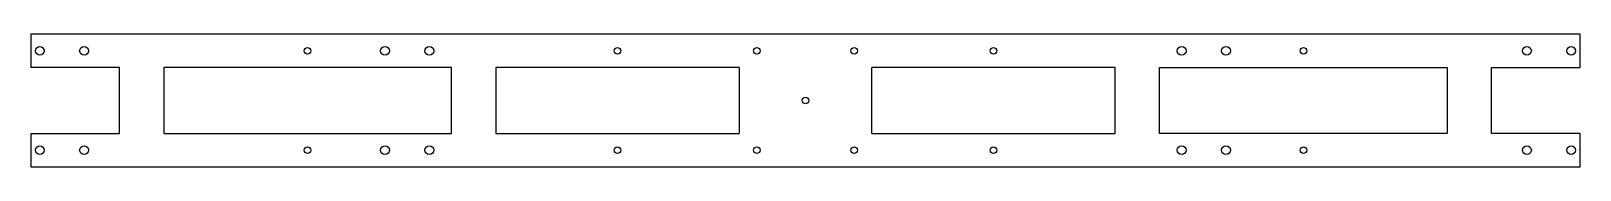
# Model space of a CAD drawing. Header units: millimetres. Extents: x -350 to 350, y -30 to 30.
import ezdxf

# ---------------------------------------------------------------- set-up
doc = ezdxf.new("R2010")
doc.units = ezdxf.units.MM

msp = doc.modelspace()

# ---------------------------------------------------------------- linework, layer by layer
at = {"color": 7, "linetype": 'Continuous', "lineweight": 25}
for p, q in [((350, 30), (-350, 30)), ((-350, 30), (-350, 15)), ((350, 15), (350, 30)), ((-310, 15), (-350, 15)), ((-310, -15), (-310, 15)), ((-290, 15), (-290, -15)), ((-160, 15), (-290, 15)), ((-160, -15), (-160, 15)), ((-30, 15), (-140, 15)), ((-140, 15), (-140, -15)), ((-30, 15), (-30, -15)), ((30, -15), (30, 15)), ((140, 15), (30, 15)), ((140, -15), (140, 15)), ((160, -15), (160, 15)), ((160, 15), (290, 15)), ((290, 15), (290, -15)), ((310, -15), (310, 15)), ((310, 15), (350, 15)), ((-350, -15), (-310, -15)), ((-350, -15), (-350, -30)), ((-290, -15), (-160, -15)), ((-140, -15), (-30, -15)), ((30, -15), (140, -15)), ((290, -15), (160, -15)), ((350, -15), (310, -15)), ((350, -30), (350, -15)), ((-350, -30), (350, -30))]:
    msp.add_line(p, q, dxfattribs=at)
for centre, radius in [((-346, 22.5), 2), ((-326, 22.5), 2), ((-225, 22.5), 1.5), ((-190, 22.5), 2), ((-170, 22.5), 2), ((-85, 22.5), 1.5), ((-22, 22.5), 1.5), ((22, 22.5), 1.5), ((85, 22.5), 1.5), ((170, 22.5), 2), ((190, 22.5), 2), ((225, 22.5), 1.5), ((326, 22.5), 2), ((346, 22.5), 2), ((0, 0), 1.5), ((-346, -22.5), 2), ((-326, -22.5), 2), ((-190, -22.5), 2), ((-170, -22.5), 2), ((-85, -22.5), 1.5), ((-22, -22.5), 1.5), ((22, -22.5), 1.5), ((85, -22.5), 1.5), ((170, -22.5), 2), ((190, -22.5), 2), ((326, -22.5), 2), ((346, -22.5), 2), ((-225, -22.5), 1.5), ((225, -22.5), 1.5)]:
    msp.add_circle(centre, radius, dxfattribs=at)

doc.saveas('drawing.dxf')
